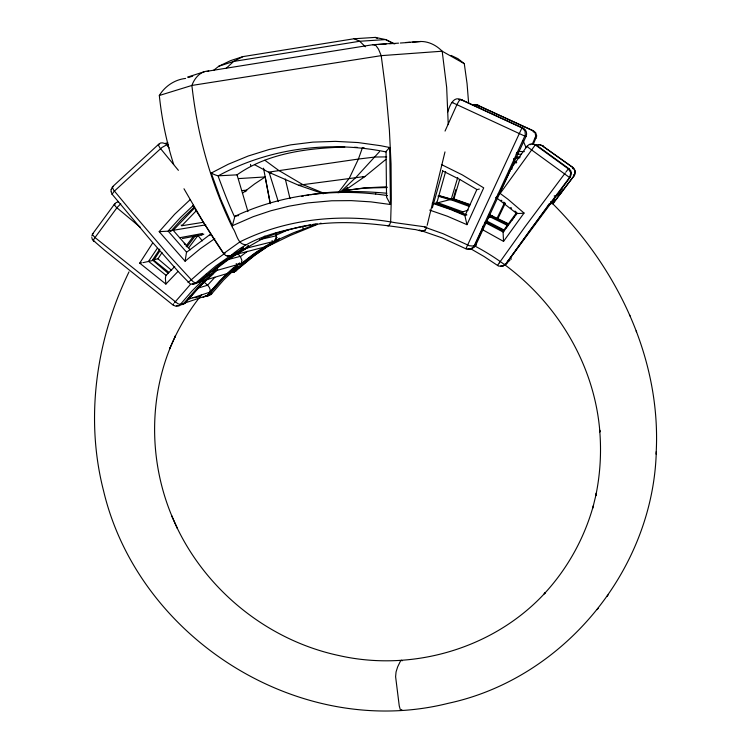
<?xml version="1.0" encoding="UTF-8"?>
<svg xmlns="http://www.w3.org/2000/svg" width="748" height="748" viewBox="0 0 748 748"><rect width="100%" height="100%" fill="white"/><g stroke="black" fill="none" stroke-linecap="round" stroke-linejoin="round"><path stroke-width="1.12" d="M390.493 204.503L389.689 147.515L380.695 145.71L358.03 142.559L335.375 141.363L312.898 142.129L290.776 144.85L269.186 149.488L248.308 155.977L228.308 164.214L211.235 173.05L220.641 199.033L232.348 225.746L253.189 216.677L270.748 210.796L288.971 206.196L307.737 202.923L331.747 200.773L351.251 200.623L370.886 201.867L390.493 204.503L386.538 197.117L386.062 151.451M386.623 196.341L387.071 195.565M478.701 105.711L478.533 106.543M656.09 454.12C661.728 359.489 617.222 267.111 550.65 201.679M214.779 238.612L200.445 248.607L185.093 261.22L186.523 252.244M239.519 263.455L239.351 262.847M656.286 451.577C653.144 569.35 564.347 678.09 448.978 703.148L448.342 703.288C299.883 740.595 138.389 638.577 103.495 490.566L103.289 489.772C84.898 417.104 96.436 338.816 129.011 271.87M111.078 189.88L111.078 191.507M533.661 131.059L532.716 130.685L535.615 132.499L536.727 135.912L533.305 144.317M91.836 236.059L92.789 233.657L114.706 203.849L116.398 202.437L118.558 201.895M303.146 228.794L302.79 226.317M234.629 217.116L234.264 218.64M111.125 189.609L112.752 186.551L158.772 144.168C161.792 140.942 165.607 144.364 168.524 144.897M236.649 270.524L236.499 269.691M211.721 293.805L211.357 292.692M190.385 295.61L188.178 299.312L202.035 283.997L217.397 269.953L215.835 270.393L212.946 272.842L200.492 284.408L183.671 303.398L179.277 305.633L191.797 291.234L202.362 280.603L208.514 275.03L213.255 273.665L198.659 287.615L185.065 303.305L183.054 304.455L180.623 304.604M427.164 225.307L444.985 151.909M232.348 225.746L234.068 219.342M217.677 269.682L217.537 268.953M592.706 508.322L596.465 492.904L595.791 495.653C600.279 474.11 601.551 451.951 599.672 430.035L599.877 431.998C593.631 352.243 542.412 281.117 474.082 245.625M248.065 245.811C247.766 248.626 241.838 250.814 240.389 248.532M264.914 236.013L263.586 238.042L245.737 248.345L248.476 245.559M465.948 248.673L521.908 127.973M432.344 207.888L442.723 171.012M445.64 171.526L436.795 203.026L451.212 199.333L457.729 177.5M455.934 189.431L453.054 199.623M549.107 203.858L545.993 208.412M459.73 179.427L453.653 199.716M464.947 215.817L466.958 224.671L483.704 187.851L462.142 174.798L441.395 164.532M243.605 246.877L242.081 249.159L228.888 256.835L215.704 266.007L195.191 283.427L192.788 284.296L190.198 283.903L179.464 272.898L151.638 241.342L112.424 194.63L111.153 191.956M279.5 238.21L278.097 240.286L267.672 246.354L255.844 254.479L234.339 271.945L252.319 256.835L270.87 244.269M593.398 505.508C584.31 538.345 567.33 568.947 544.133 593.912L545.376 592.603C494.232 648.413 412.672 672.246 339.181 655.603C265.072 639.933 200.604 586.058 171.834 516.017L177.257 528.097L176.958 527.452M362.088 148.712L358.404 159.053L349.381 178.099L338.133 192.834M533.371 132.013L533.689 131.283L535.063 132.864L535.755 136.136L532.258 144.345M170.497 347.044C148.497 400.9 149.619 463.199 172.143 516.7M426.22 228.486L426.538 227.794L443.125 233.731L469.258 245.699L474.017 246.176L525.283 135.042L525.021 131.04L522.338 128.076L460.123 99.316C452.764 96.146 449.109 107.534 447.743 112.088M542.983 145.916L542.702 146.43M215.181 268.485L213.087 271.206M174.695 337.507L175.5 335.656L169.693 348.858C177.538 329.746 188.085 311.766 200.978 295.628L201.362 294.983M445.041 131.078L457.159 104.094L459.964 99.372M516.99 152.349L516.157 154.219L521.421 154.238M516.26 162.036C512.698 163.232 515.447 159.268 513.558 158.651M465.05 215.648L476.887 189.524L459.936 179.539L442.423 170.778M419.273 230.001L442.246 237.911L466.761 249.196L469.819 249.43L472.586 248.093L475.765 245.138L526.068 136.342C527.873 132.639 525.18 128.048 522.01 127.917M536.185 138.202L535.25 137.997M475.765 245.138L474.101 247.214L471.595 248.308M476.411 244.82L474.494 245.999L482.273 229.524L482.647 226.298M514.128 162.092L498.551 195.06L495.578 197.855M188.131 299.359L209.898 292.159C211.375 287.924 207.486 285.072 204.12 282.127M504.507 202.783L497.046 218.323M505.171 203.521L498.271 217.883M474.466 246.055L471.605 248.804L467.874 248.729M462.292 213.18L462.947 211.88L468.22 210.029M278.022 240.276L278.153 239.051M177.931 271.496L165.878 284.072L139.708 263.128L152.592 243.119M573.22 167.823L542.094 145.654L573.398 167.795L575.399 171.049L574.529 175.275L553.062 203.671M497.579 265.362L499.197 263.006M425.995 228.888C423.443 233.488 417.281 229.206 413.625 229.402C379.096 224.138 343.846 219.491 309.064 225.391C281.687 230.59 252.226 236.77 230.739 255.713C229.122 256.751 226.868 255.928 225.559 255.395M165.934 275.227L148.646 261.398L153.77 260.257L159.389 251.609M168.403 273.516L152.517 260.014L159.866 249.093M152.517 260.014L157.978 258.799L162.017 252.59M173.686 164.467C166.495 142.064 161.736 118.895 159.324 95.492C164.915 86.188 174.789 79.606 185.616 78.428M572.706 168.618C575.025 167.084 575.923 177.005 573.351 174.667M188.748 247.766L198.51 234.722M186.944 246.924L195.565 235.489M568.396 168.908L570.752 172.704L569.817 177.117L530.575 229.477L505.807 264.007L570.294 177.117L571.463 173.704L570.911 170.993L569.172 168.824L568.396 168.908L535.203 144.841L532.024 143.822L529.332 144.383L527.162 146.056L508.911 171.498M499.29 262.885L524.984 226.831L565.282 172.919M481.899 229.318L503.544 241.389L524.039 213.049L507.901 199.211L500.15 193.461L498.953 193.732M500.15 193.461L535.213 145.009M186.028 246.073L194.031 235.564M511.632 169.357L512.202 168.562M486.322 222.446L503.095 231.197L516.634 212.488L514.97 211.048M516.157 163.036L516.718 162.251M506.246 227.934L506.667 227.355M507.92 225.606L508.341 225.026M510.005 222.708L510.426 222.128M511.679 220.398L512.941 218.668M507.2 262.772L506.2 263.698M513.773 217.509L514.194 216.939M551.996 203.942L554.212 200.782L554.128 198.575M157.239 248.392L148.469 261.454L144.14 262.417M184.504 244.54L184.971 243.904L184.214 243.259M515.447 215.218L515.868 214.648M545.329 209.29L506.331 263.511L509.968 260.201M566.012 171.937L568.302 168.992M554.175 195.957L556.334 195.48L557.597 193.788L562.244 191.114L561.86 188.87M556.334 195.48L561.065 192.694L562.244 191.114M552.735 203.587L574.268 175.425M607.011 596.427L608.124 594.95M597.166 609.639L598.269 608.171M386.239 151.208L388.951 148.282M174.452 302.725L190.235 284.651M165.906 275.255L165.383 278.34L165.878 284.072M379.545 151.61L356.113 177.22L339.798 192.601M173.62 303.772L173.134 304.773M271.973 240.688L273.366 241.539L256.676 251.824L241.118 263.577L241.913 260.416L240.407 256.686L247.336 251.347M401.788 709.506L401.04 710.161L400.311 709.693L399.245 705.878L395.608 676.678L396.057 671.919L397.665 666.842L400.47 661.064L401.442 660.25L402.153 660.821M185.093 261.22L159.174 231.637L174.621 214.283L190.31 199.52M209.898 292.159L224.952 275.797L235.966 265.774L239.267 263.782L222.829 278.92L208.131 295.787L210.983 294.581L223.633 280.023L237.518 266.662L233.32 267.877L219.557 281.108L206.607 296.012L203.073 297.293M170.638 231.478L181.54 219.37L194.265 207.028M181.109 224.961L181.792 225.746L196.257 210.777M214.91 277.246L207.589 285.203L198.472 288.017M389.044 148.188L389.689 147.515M200.978 295.628L196.5 297.564L192.311 297.592M174.714 266.559L166.421 275.058M193.741 208.851L173.181 230.3L190.188 249.795M226.223 68.302L233.591 61.448L242.96 56.605L354.075 38.756L375.262 37.4L385.669 39.569L394.785 43.945M510.959 259.294L511.454 258.845M193.48 205.223L180.24 217.762L167.991 231.179L159.24 231.637M190.721 280.285L206.99 266.082L225.12 253.151M190.459 280.519L188.019 282.435M186.794 252.095L210.618 234.087M241.118 263.577L212.413 271.711L229.028 259.107L246.98 248.018L247.214 246.709M385.996 159.315L364.987 176.481L344.089 190.964M242.502 193.19L254.591 183.952L265.194 176.939L270.262 203.708M213.03 271.253L212.413 271.711M213.638 70.321L218.827 66.217L230.767 60.56L242.96 56.605M342.734 191.151L347.642 187.299M245.129 191.759L246.746 190.516M386.033 151.919C329.616 140.446 269.009 148.095 218.294 175.817L237.032 174.845C267.915 152.966 307.877 148.188 344.791 147.038M425.201 230.3L422.096 230.954M120.793 203.811L117.277 207.299L96.361 235.685C95.622 237.163 91.125 241.585 94.659 241.426M223.708 253.497L239.846 241.913C287.578 218.089 343.164 213.096 395.253 222.717L426.762 227.102M210.02 235.302L210.599 234.909M548.611 204.868L553.838 201.474M503.815 231.674L503.236 232.048L484.723 222.371M277.919 240.407L243.745 248.841L220.408 263.782L198.033 282.454L195.163 283.716L192.311 283.866M503.189 231.141L504.489 230.328M203.83 234.133L203.147 234.489M535.961 145.477L539.046 144.635L542.066 145.636M271.131 244.11L277.293 240.566L276.835 239.715M537.092 145.477L538.186 145M529.995 144.729L530.687 144.401M517.279 213.087L503.077 232.217L503.544 241.389M246.204 248.289L234.825 254.825L223.306 262.632L211.562 271.814L200.23 281.912L196.387 282.781M245.774 244.69C237.34 244.605 236.695 233.096 232.581 227.729C224.063 210.31 216.78 192.283 210.786 173.854C201.427 145.14 195.2 115.444 191.899 85.44C194.461 78.222 200.464 70.948 208.739 71.004L373.635 44.59L375.805 45.348L378.535 49.2L381.209 55.651L386.071 92.902L389.381 129.946L391.045 163.915L391.316 199.062L390.643 222.072L389.811 224.269L388.034 226.064M472.399 105.094L474.69 104.505L476.934 104.926L532.688 130.676M268.018 246.242L289.99 235.601L317.535 224.353M317.077 223.998L293.59 232.731L274.329 241.295L276.274 238.706L276.218 235.153L289.093 229.356M488.481 217.827L492.558 215.957M211.235 173.05C213.367 174.237 216.322 175.425 217.977 175.771C222.988 189.132 228.131 203.147 234.32 216.294C234.76 217.425 234.554 216.78 234.919 216.294C281.744 194.293 335.899 187.851 387.155 195.527M211.516 294.029L180.492 304.464L177.902 303.744L94.996 237.537L92.5 234.704L92.406 233.844L93.191 233.544M278.293 201.614L269.355 173.162L270.767 172.573M569.583 177.463L570.228 177.201M573.791 175.752L574.352 175.528M504.545 264.848L505.985 263.969L503.067 265.867M263.137 238.275L280.35 232.086L298.976 227.083M165.663 143.242L167.917 142.924M297.274 232.478L296.386 231.833M218.827 66.217L233.591 61.448L359.695 41.262L385.669 39.569L393.57 43.702M187.449 77.147L204.522 71.658M188.431 77.521L192.694 76.156M207.252 71.481L208.739 71.004M159.324 95.492L191.899 85.44L381.209 55.651L442.18 51.21L464.284 63.664L467.061 83.589L468.65 103.42M236.387 270.804L195.789 282.95L193.321 281.931L168.618 255.049L132.536 212.956L113.612 190.067L112.265 187.159L113.528 186.448M267.756 246.326L265.933 246.008M227.897 259.621L240.155 256.386L237.602 253.46M479.328 189.066L477.084 189.571M572.734 167.861L573.277 167.702M558.896 193.218L561.065 192.694M277.171 237.471L276.003 237.752L274.423 241.136L252.403 255.133L231.889 272.384L234.358 271.917L231.777 271.907M259.734 239.622L276.349 235.77M498.869 193.751L498.196 193.9M299.855 226.887L302.519 226.317M208.458 275.049L206.111 274.245M502.852 265.914L500.823 265.905M202.259 234.76L182.372 238.519M303.417 226.13L306.951 225.438M301.781 196.294L303.548 195.957M179.801 237.705L202.671 233.451M344.267 190.768L363.893 187.926L386.856 186.776M307.83 225.279L310.457 224.811M305.324 195.63L308.877 195.013M254.582 164.71L268.476 172.152L358.404 159.053L375.216 157.015L386.688 156.902M143.42 262.539L142.943 262.623M205.784 224.849L168.16 231.141L186.532 252.151M202.063 234.797L200.847 234.825M475.56 105.094L478.066 105.281M181.792 225.746L202.858 222.371M235.181 216.153L236.929 215.882M237.799 215.742L238.659 215.611M313.103 224.372L315.75 223.961M141.596 262.838L140.671 262.987M310.663 194.723C335.843 190.478 361.508 190.974 386.866 193.246M344.613 190.413L365.594 188.038L387.258 187.552M268.476 172.152L298.574 185.233L364.987 176.481L362.789 176.818M139.708 263.128L140.596 262.997M320.191 223.343L321.079 223.231M458.898 99.475L461.993 99.933L523.226 128.226M532.249 143.99L536.204 144.934L569.06 168.749M523.161 213.152L524.039 213.049M522.356 213.236L521.487 213.32M115.314 203.895L114.192 204.643L116.23 207.215L140.344 227.327M242.043 190.581L246.475 190.17M520.702 213.395L516.756 213.545M374.411 44.609L390.138 43.552M405.631 42.505L420.89 41.486C428.987 41.43 436.617 45.506 442.18 51.21L446.668 87.385L448.248 124.579M372.878 44.871L375.561 44.693M378.245 44.506L386.239 43.973M389.764 43.73L398.553 43.141M400.292 43.029L409.857 42.384M412.447 42.206L420.89 41.486M238.967 178.566L265.194 176.939M269.355 173.162L271.215 173.069M229.206 273.338L231.459 272.328M515.615 157.968L519.72 157.847M539.663 144.747L543.011 145.767M515.924 157.052L520.215 156.958M159.1 144.177L158.324 144.944L159.857 147.767L178.398 170.348M518.56 151.442L524.348 151.62M243.549 248.85L242.259 248.037M354.496 147.263L357.413 147.393M362.266 147.702L364.201 147.861M526.891 146.402L527.751 146.477M535.334 144.934L536.372 145.047M207.224 295.787L208.168 295.806L205.391 296.208M215.461 270.411L213.554 269.663M504.919 264.1L505.872 263.979L502.609 266.325L498.477 266.045L484.031 256.48L470.782 248.813M237.509 264.184L236.144 263.67M524.89 136.127L526.068 136.342M176.444 305.558L179.23 305.642L176.191 306.343L173.199 305.175L104.533 250.187L92.462 239.725M438.767 195.798L451.212 199.333M437.945 196.126L453.372 200.632L469.52 206.532M439.478 195.705L454.251 199.968L468.753 205.139M227.074 255.91L229.888 256.031L268.42 246.027L265.839 246.307M452.858 102.682L452.091 102.448L524.759 136.089M436.262 202.175L462.947 211.88M452.746 198.529L470.006 204.541M451.67 198.557L470.015 204.98M433.905 203.241L450.726 209.038L465.873 215.331M432.222 203.166L450.333 209.421L465.153 215.611M424.658 227.186L426.463 227.747M429.689 210.113L447.276 216.191L466.958 224.671M435.588 203.045L451.381 208.505L466.883 214.947M460.123 99.316L462.049 99.961M477.074 104.982L533.642 130.909M298.574 185.233L323.37 193.779M478.131 105.3L478.627 105.505M451.063 55.417L457.916 58.653L464.284 63.664M322.734 192.788L302.781 184.588L278.658 170.376L264.811 160.222M488.986 214.377L508.014 223.54M489.005 214.938L508.631 224.512M489.22 215.676L508.35 225.092M488.407 216.05L507.275 225.326M354.075 38.756L359.695 41.262L365.389 46.787M569.387 177.398L526.929 146.514M487.023 221.165L504.582 230.262M486.209 221.632L502.927 230.262M375.262 37.4L377.347 38.382M473.428 245.718L474.26 246.176M497.018 198.173L516.616 213.442M501.038 200.155L501.936 200.801M503.722 202.1L505.498 203.428M153.77 260.257L168.674 272.179M510.725 207.514L511.585 208.215M157.978 258.799L171.638 270.393M225.232 255.077L224.222 253.937M169.113 147.926L166.589 144.86L161.802 147.58L114.07 191.404L111.957 194.471M198.314 235.863L202.241 240.893M223.11 252.833L215.302 241.249M223.549 253.329L202.923 221.427L183.98 188.758M214.788 240.473L192.909 205.504M237.584 265.662L237.78 266.279M92.378 239.547L91.798 237.499M636.155 330.971L636.613 332.037M629.601 314.973L629.994 315.89M523.03 140.502L526.078 147.646M247.953 211.609L237.032 174.845M289.99 198.613L285.315 179.034M250.496 164.382L250.776 165.729M263.52 168.188L270.112 202.811M275.816 232.993L276.218 235.153M375.552 192.488L375.702 193.984"/></g></svg>
